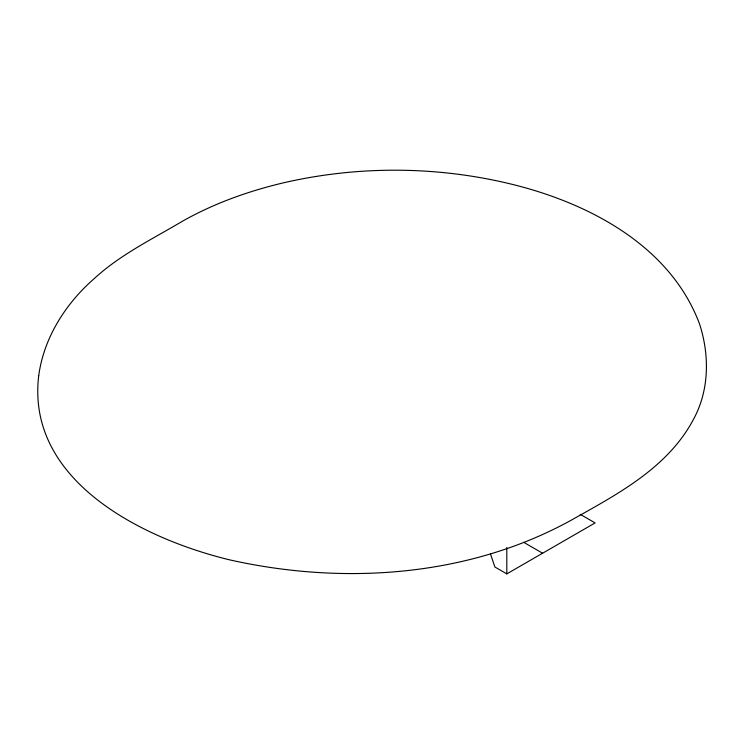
<?xml version="1.0" encoding="UTF-8"?>
<svg xmlns="http://www.w3.org/2000/svg" width="744" height="744" viewBox="0 0 744 744"><rect width="100%" height="100%" fill="white"/><g stroke="black" fill="none" stroke-linecap="round" stroke-linejoin="round"><path stroke-width="1.12" d="M490.454 553.88L494.881 567.002L506.813 573.884L595.098 522.92L580.181 514.309M523.711 542.32L542.599 553.22M506.813 547.482L506.813 573.884M38.707 375.757C25.984 481.601 144.011 539.214 229.887 559.916C342.9 585.221 467.241 577.074 570.044 520.846C616.246 494.844 667.452 468.413 693.361 419.56C709.441 390.219 709.683 354.981 699.444 323.696C669.795 244.841 587.09 202.266 509.575 183.712L506.357 182.94C433.185 165.958 356.153 165.958 282.98 182.94L279.763 183.712C245.78 192.054 212.626 204.116 182.141 221.405C152.148 239.215 120.203 254.699 94.321 278.516C65.723 303.459 43.794 337.692 38.707 375.757"/></g></svg>
